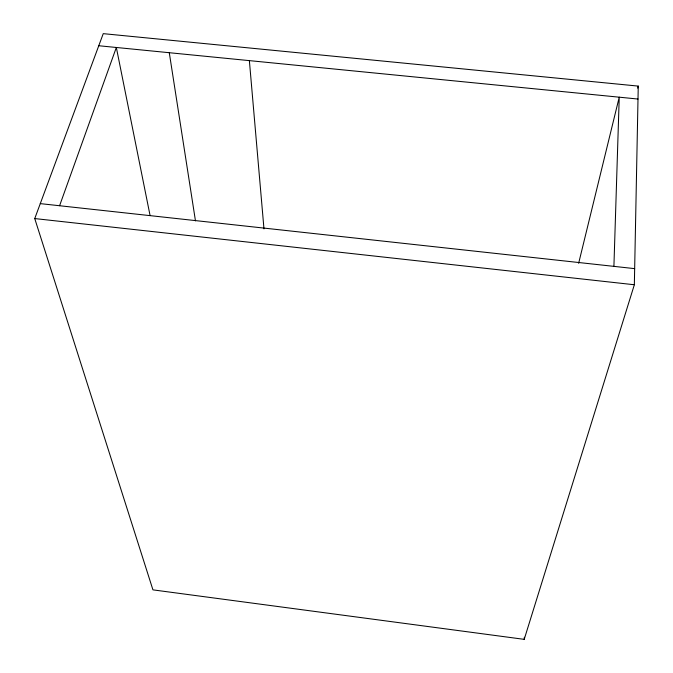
<?xml version="1.0" encoding="UTF-8"?>
<svg xmlns="http://www.w3.org/2000/svg" width="673" height="673" viewBox="0 0 673 673"><rect width="100%" height="100%" fill="white"/><g stroke="black" fill="none" stroke-linecap="round" stroke-linejoin="round"><path stroke-width="1.01" d="M634.345 284.755L638.256 86.102L103.247 33.65L34.744 218.565L152.939 589.859L524.208 639.35L634.345 284.755L34.744 218.565M613.911 266.365L619.236 97.181L578.645 263.294M524.208 639.35L524.351 637.255M637.726 88.129L638.256 86.102M59.586 205.728L116.336 47.48L150.029 215.318M98.771 45.739L637.996 99.04M40.279 203.625L634.664 268.636M169.285 52.713L195.464 220.862M249.372 60.629L263.976 228.887"/></g></svg>
